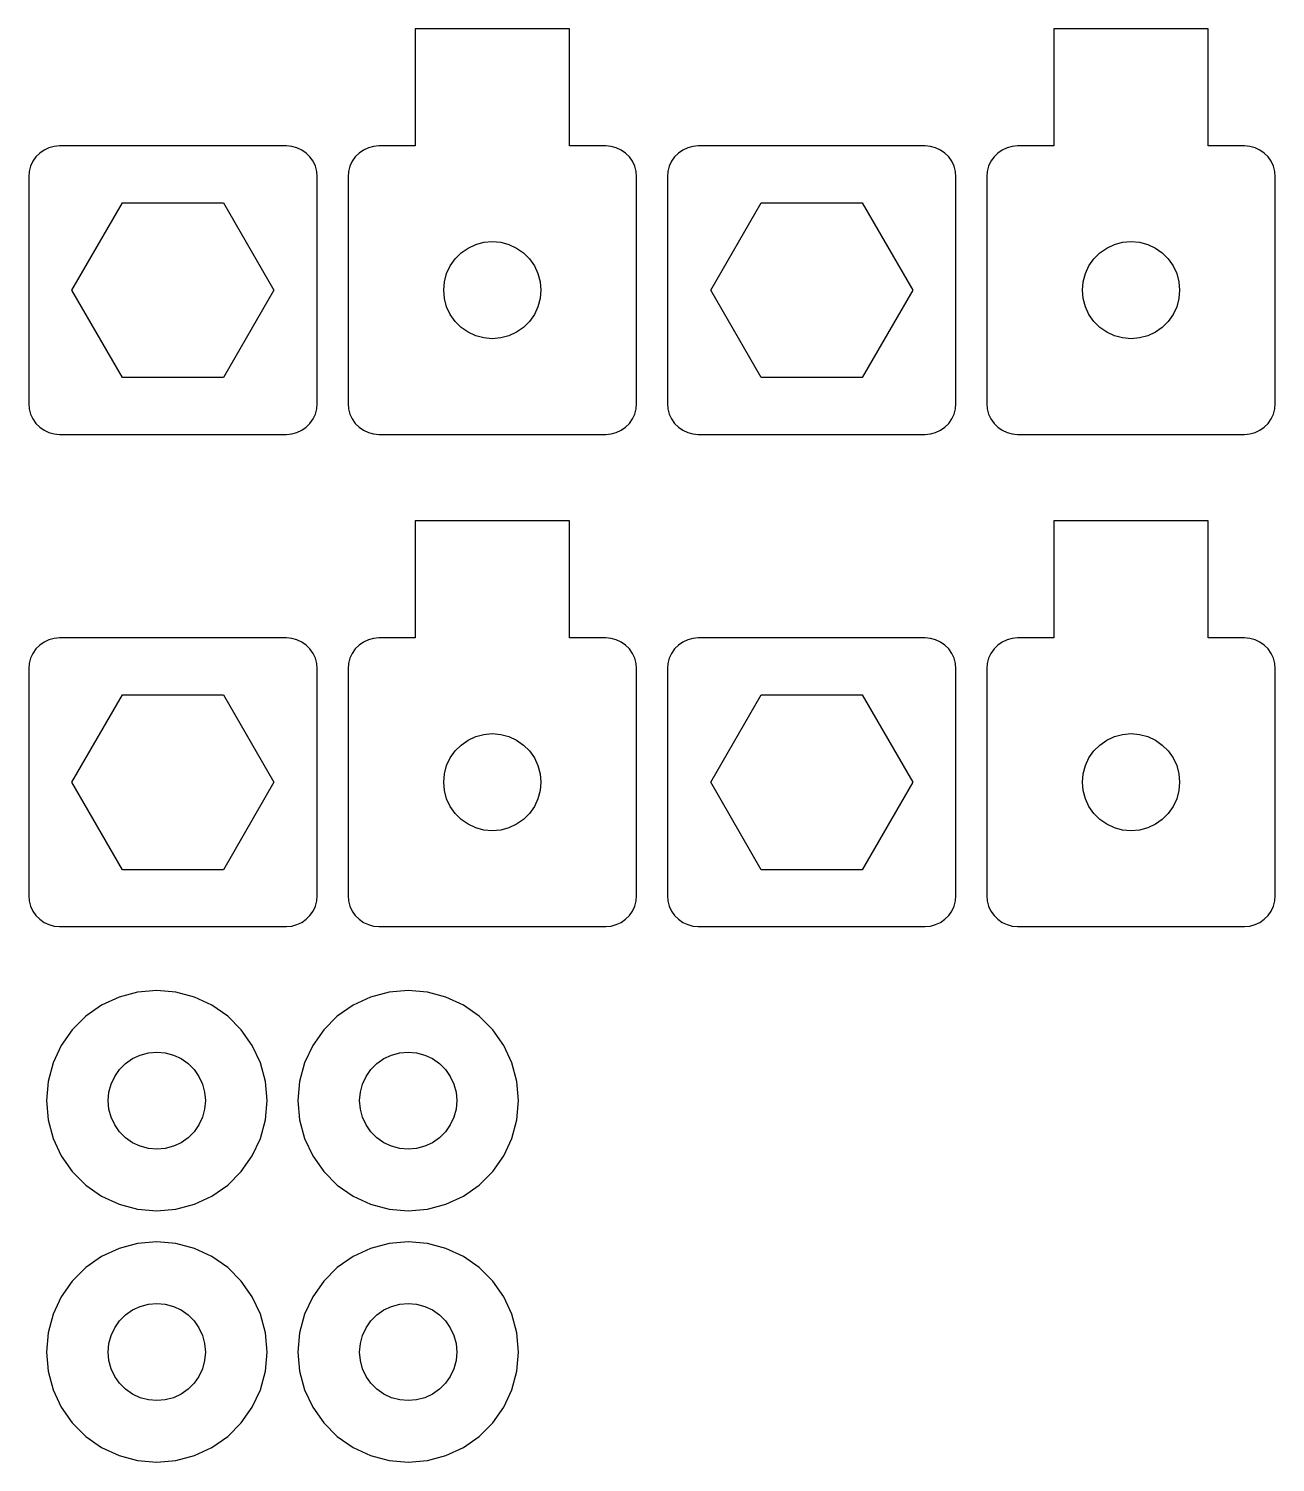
# Model space of a CAD drawing. Header units: metres. Extents: x -55 to 317, y -317 to 55.
# Drawn here: x 0.15 to 40.56, y -253.48 to -207 of the extents above; entities that cross this region are included whole.
import ezdxf

# ---------------------------------------------------------------- set-up
doc = ezdxf.new("R2010")
doc.units = ezdxf.units.M

msp = doc.modelspace()

# ---------------------------------------------------------------- linework, layer by layer
for p, q in [((17.6765, -207), (12.6765, -207)), ((12.6765, -207), (12.6765, -210.8)), ((17.6765, -210.8), (17.6765, -207)), ((38.3827, -207), (33.3827, -207)), ((33.3827, -207), (33.3827, -210.8)), ((38.3827, -210.8), (38.3827, -207)), ((0.64693, -210.934), (0.50413, -211.034)), ((0.8049, -210.86), (0.64693, -210.934)), ((0.97328, -210.815), (0.8049, -210.86)), ((1.14693, -210.8), (0.97328, -210.815)), ((8.49998, -210.8), (1.14693, -210.8)), ((8.67363, -210.815), (8.49998, -210.8)), ((8.84201, -210.86), (8.67363, -210.815)), ((8.99998, -210.934), (8.84201, -210.86)), ((9.14278, -211.034), (8.99998, -210.934)), ((11, -210.934), (10.8572, -211.034)), ((11.158, -210.86), (11, -210.934)), ((11.3264, -210.815), (11.158, -210.86)), ((11.5, -210.8), (11.3264, -210.815)), ((12.6765, -210.8), (11.5, -210.8)), ((18.8531, -210.8), (17.6765, -210.8)), ((19.0267, -210.815), (18.8531, -210.8)), ((19.1951, -210.86), (19.0267, -210.815)), ((19.3531, -210.934), (19.1951, -210.86)), ((19.4958, -211.034), (19.3531, -210.934)), ((21.3531, -210.934), (21.2103, -211.034)), ((21.511, -210.86), (21.3531, -210.934)), ((21.6794, -210.815), (21.511, -210.86)), ((21.8531, -210.8), (21.6794, -210.815)), ((29.2061, -210.8), (21.8531, -210.8)), ((29.3798, -210.815), (29.2061, -210.8)), ((29.5482, -210.86), (29.3798, -210.815)), ((29.7061, -210.934), (29.5482, -210.86)), ((29.8489, -211.034), (29.7061, -210.934)), ((31.7061, -210.934), (31.5634, -211.034)), ((31.8641, -210.86), (31.7061, -210.934)), ((32.0325, -210.815), (31.8641, -210.86)), ((32.2061, -210.8), (32.0325, -210.815)), ((33.3827, -210.8), (32.2061, -210.8)), ((39.5592, -210.8), (38.3827, -210.8)), ((39.7328, -210.815), (39.5592, -210.8)), ((39.9012, -210.86), (39.7328, -210.815)), ((40.0592, -210.934), (39.9012, -210.86)), ((40.202, -211.034), (40.0592, -210.934)), ((0.20723, -211.458), (0.16212, -211.626)), ((0.2809, -211.3), (0.20723, -211.458)), ((0.38088, -211.157), (0.2809, -211.3)), ((0.50413, -211.034), (0.38088, -211.157)), ((9.26604, -211.157), (9.14278, -211.034)), ((9.36601, -211.3), (9.26604, -211.157)), ((9.43968, -211.458), (9.36601, -211.3)), ((9.48479, -211.626), (9.43968, -211.458)), ((10.5603, -211.458), (10.5152, -211.626)), ((10.634, -211.3), (10.5603, -211.458)), ((10.7339, -211.157), (10.634, -211.3)), ((10.8572, -211.034), (10.7339, -211.157)), ((19.6191, -211.157), (19.4958, -211.034)), ((19.7191, -211.3), (19.6191, -211.157)), ((19.7928, -211.458), (19.7191, -211.3)), ((19.8379, -211.626), (19.7928, -211.458)), ((20.9134, -211.458), (20.8683, -211.626)), ((20.987, -211.3), (20.9134, -211.458)), ((21.087, -211.157), (20.987, -211.3)), ((21.2103, -211.034), (21.087, -211.157)), ((29.9722, -211.157), (29.8489, -211.034)), ((30.0722, -211.3), (29.9722, -211.157)), ((30.1458, -211.458), (30.0722, -211.3)), ((30.1909, -211.626), (30.1458, -211.458)), ((31.2664, -211.458), (31.2213, -211.626)), ((31.3401, -211.3), (31.2664, -211.458)), ((31.4401, -211.157), (31.3401, -211.3)), ((31.5634, -211.034), (31.4401, -211.157)), ((40.3253, -211.157), (40.202, -211.034)), ((40.4252, -211.3), (40.3253, -211.157)), ((40.4989, -211.458), (40.4252, -211.3)), ((40.544, -211.626), (40.4989, -211.458)), ((0.16212, -211.626), (0.14693, -211.8)), ((0.14693, -211.8), (0.14693, -219.153)), ((9.49998, -211.8), (9.48479, -211.626)), ((9.49998, -219.153), (9.49998, -211.8)), ((10.5152, -211.626), (10.5, -211.8)), ((10.5, -211.8), (10.5, -219.153)), ((19.8531, -211.8), (19.8379, -211.626)), ((19.8531, -219.153), (19.8531, -211.8)), ((20.8683, -211.626), (20.8531, -211.8)), ((20.8531, -211.8), (20.8531, -219.153)), ((30.2061, -211.8), (30.1909, -211.626)), ((30.2061, -219.153), (30.2061, -211.8)), ((31.2213, -211.626), (31.2061, -211.8)), ((31.2061, -211.8), (31.2061, -219.153)), ((40.5592, -211.8), (40.544, -211.626)), ((40.5592, -219.153), (40.5592, -211.8)), ((1.54988, -215.477), (3.18668, -212.642)), ((3.18668, -212.642), (6.46024, -212.642)), ((6.46024, -212.642), (8.09703, -215.477)), ((22.256, -215.477), (23.8928, -212.642)), ((23.8928, -212.642), (27.1664, -212.642)), ((27.1664, -212.642), (28.8032, -215.477)), ((14.1641, -214.27), (14.389, -214.113)), ((14.389, -214.113), (14.6378, -213.997)), ((14.6378, -213.997), (14.903, -213.925)), ((14.903, -213.925), (15.1765, -213.902)), ((15.1765, -213.902), (15.45, -213.925)), ((15.45, -213.925), (15.7152, -213.997)), ((15.7152, -213.997), (15.964, -214.113)), ((15.964, -214.113), (16.1889, -214.27)), ((34.8703, -214.27), (35.0952, -214.113)), ((35.0952, -214.113), (35.344, -213.997)), ((35.344, -213.997), (35.6092, -213.925)), ((35.6092, -213.925), (35.8827, -213.902)), ((35.8827, -213.902), (36.1562, -213.925)), ((36.1562, -213.925), (36.4214, -213.997)), ((36.4214, -213.997), (36.6702, -214.113)), ((36.6702, -214.113), (36.8951, -214.27)), ((13.6965, -214.938), (13.8125, -214.689)), ((13.8125, -214.689), (13.97, -214.464)), ((13.97, -214.464), (14.1641, -214.27)), ((16.1889, -214.27), (16.383, -214.464)), ((16.383, -214.464), (16.5405, -214.689)), ((16.5405, -214.689), (16.6565, -214.938)), ((34.4027, -214.938), (34.5187, -214.689)), ((34.5187, -214.689), (34.6762, -214.464)), ((34.6762, -214.464), (34.8703, -214.27)), ((36.8951, -214.27), (37.0892, -214.464)), ((37.0892, -214.464), (37.2467, -214.689)), ((37.2467, -214.689), (37.3627, -214.938)), ((13.6255, -215.203), (13.6965, -214.938)), ((16.6565, -214.938), (16.7276, -215.203)), ((34.3316, -215.203), (34.4027, -214.938)), ((37.3627, -214.938), (37.4337, -215.203)), ((3.18668, -218.312), (1.54988, -215.477)), ((8.09703, -215.477), (6.46024, -218.312)), ((13.6015, -215.477), (13.6255, -215.203)), ((13.6255, -215.75), (13.6015, -215.477)), ((16.7276, -215.203), (16.7515, -215.477)), ((16.7515, -215.477), (16.7276, -215.75)), ((23.8928, -218.312), (22.256, -215.477)), ((28.8032, -215.477), (27.1664, -218.312)), ((34.3077, -215.477), (34.3316, -215.203)), ((34.3316, -215.75), (34.3077, -215.477)), ((37.4337, -215.203), (37.4577, -215.477)), ((37.4577, -215.477), (37.4337, -215.75)), ((13.6965, -216.015), (13.6255, -215.75)), ((13.8125, -216.264), (13.6965, -216.015)), ((16.6565, -216.015), (16.5405, -216.264)), ((16.7276, -215.75), (16.6565, -216.015)), ((34.4027, -216.015), (34.3316, -215.75)), ((34.5187, -216.264), (34.4027, -216.015)), ((37.3627, -216.015), (37.2467, -216.264)), ((37.4337, -215.75), (37.3627, -216.015)), ((13.97, -216.489), (13.8125, -216.264)), ((14.1641, -216.683), (13.97, -216.489)), ((16.383, -216.489), (16.1889, -216.683)), ((16.5405, -216.264), (16.383, -216.489)), ((34.6762, -216.489), (34.5187, -216.264)), ((34.8703, -216.683), (34.6762, -216.489)), ((37.0892, -216.489), (36.8951, -216.683)), ((37.2467, -216.264), (37.0892, -216.489)), ((14.389, -216.84), (14.1641, -216.683)), ((14.6378, -216.957), (14.389, -216.84)), ((14.903, -217.028), (14.6378, -216.957)), ((15.1765, -217.052), (14.903, -217.028)), ((15.45, -217.028), (15.1765, -217.052)), ((15.7152, -216.957), (15.45, -217.028)), ((15.964, -216.84), (15.7152, -216.957)), ((16.1889, -216.683), (15.964, -216.84)), ((35.0952, -216.84), (34.8703, -216.683)), ((35.344, -216.957), (35.0952, -216.84)), ((35.6092, -217.028), (35.344, -216.957)), ((35.8827, -217.052), (35.6092, -217.028)), ((36.1562, -217.028), (35.8827, -217.052)), ((36.4214, -216.957), (36.1562, -217.028)), ((36.6702, -216.84), (36.4214, -216.957)), ((36.8951, -216.683), (36.6702, -216.84)), ((6.46024, -218.312), (3.18668, -218.312)), ((27.1664, -218.312), (23.8928, -218.312)), ((0.14693, -219.153), (0.16212, -219.327)), ((0.16212, -219.327), (0.20723, -219.495)), ((9.43968, -219.495), (9.48479, -219.327)), ((9.48479, -219.327), (9.49998, -219.153)), ((10.5, -219.153), (10.5152, -219.327)), ((10.5152, -219.327), (10.5603, -219.495)), ((19.7928, -219.495), (19.8379, -219.327)), ((19.8379, -219.327), (19.8531, -219.153)), ((20.8531, -219.153), (20.8683, -219.327)), ((20.8683, -219.327), (20.9134, -219.495)), ((30.1458, -219.495), (30.1909, -219.327)), ((30.1909, -219.327), (30.2061, -219.153)), ((31.2061, -219.153), (31.2213, -219.327)), ((31.2213, -219.327), (31.2664, -219.495)), ((40.4989, -219.495), (40.544, -219.327)), ((40.544, -219.327), (40.5592, -219.153)), ((0.20723, -219.495), (0.2809, -219.653)), ((0.2809, -219.653), (0.38088, -219.796)), ((0.38088, -219.796), (0.50413, -219.919)), ((9.14278, -219.919), (9.26604, -219.796)), ((9.26604, -219.796), (9.36601, -219.653)), ((9.36601, -219.653), (9.43968, -219.495)), ((10.5603, -219.495), (10.634, -219.653)), ((10.634, -219.653), (10.7339, -219.796)), ((10.7339, -219.796), (10.8572, -219.919)), ((19.4958, -219.919), (19.6191, -219.796)), ((19.6191, -219.796), (19.7191, -219.653)), ((19.7191, -219.653), (19.7928, -219.495)), ((20.9134, -219.495), (20.987, -219.653)), ((20.987, -219.653), (21.087, -219.796)), ((21.087, -219.796), (21.2103, -219.919)), ((29.8489, -219.919), (29.9722, -219.796)), ((29.9722, -219.796), (30.0722, -219.653)), ((30.0722, -219.653), (30.1458, -219.495)), ((31.2664, -219.495), (31.3401, -219.653)), ((31.3401, -219.653), (31.4401, -219.796)), ((31.4401, -219.796), (31.5634, -219.919)), ((40.202, -219.919), (40.3253, -219.796)), ((40.3253, -219.796), (40.4252, -219.653)), ((40.4252, -219.653), (40.4989, -219.495)), ((0.50413, -219.919), (0.64693, -220.019)), ((0.64693, -220.019), (0.8049, -220.093)), ((0.8049, -220.093), (0.97328, -220.138)), ((0.97328, -220.138), (1.14693, -220.153)), ((1.14693, -220.153), (8.49998, -220.153)), ((8.49998, -220.153), (8.67363, -220.138)), ((8.67363, -220.138), (8.84201, -220.093)), ((8.84201, -220.093), (8.99998, -220.019)), ((8.99998, -220.019), (9.14278, -219.919)), ((10.8572, -219.919), (11, -220.019)), ((11, -220.019), (11.158, -220.093)), ((11.158, -220.093), (11.3264, -220.138)), ((11.3264, -220.138), (11.5, -220.153)), ((11.5, -220.153), (18.8531, -220.153)), ((18.8531, -220.153), (19.0267, -220.138)), ((19.0267, -220.138), (19.1951, -220.093)), ((19.1951, -220.093), (19.3531, -220.019)), ((19.3531, -220.019), (19.4958, -219.919)), ((21.2103, -219.919), (21.3531, -220.019)), ((21.3531, -220.019), (21.511, -220.093)), ((21.511, -220.093), (21.6794, -220.138)), ((21.6794, -220.138), (21.8531, -220.153)), ((21.8531, -220.153), (29.2061, -220.153)), ((29.2061, -220.153), (29.3798, -220.138)), ((29.3798, -220.138), (29.5482, -220.093)), ((29.5482, -220.093), (29.7061, -220.019)), ((29.7061, -220.019), (29.8489, -219.919)), ((31.5634, -219.919), (31.7061, -220.019)), ((31.7061, -220.019), (31.8641, -220.093)), ((31.8641, -220.093), (32.0325, -220.138)), ((32.0325, -220.138), (32.2061, -220.153)), ((32.2061, -220.153), (39.5592, -220.153)), ((39.5592, -220.153), (39.7328, -220.138)), ((39.7328, -220.138), (39.9012, -220.093)), ((39.9012, -220.093), (40.0592, -220.019)), ((40.0592, -220.019), (40.202, -219.919)), ((17.6765, -222.953), (12.6765, -222.953)), ((12.6765, -222.953), (12.6765, -226.753)), ((17.6765, -226.753), (17.6765, -222.953)), ((38.3827, -222.953), (33.3827, -222.953)), ((33.3827, -222.953), (33.3827, -226.753)), ((38.3827, -226.753), (38.3827, -222.953)), ((0.97328, -226.768), (0.8049, -226.813)), ((1.14693, -226.753), (0.97328, -226.768)), ((8.49998, -226.753), (1.14693, -226.753)), ((8.67363, -226.768), (8.49998, -226.753)), ((8.84201, -226.813), (8.67363, -226.768)), ((11.3264, -226.768), (11.158, -226.813)), ((11.5, -226.753), (11.3264, -226.768)), ((12.6765, -226.753), (11.5, -226.753)), ((18.8531, -226.753), (17.6765, -226.753)), ((19.0267, -226.768), (18.8531, -226.753)), ((19.1951, -226.813), (19.0267, -226.768)), ((21.6794, -226.768), (21.511, -226.813)), ((21.8531, -226.753), (21.6794, -226.768)), ((29.2061, -226.753), (21.8531, -226.753)), ((29.3798, -226.768), (29.2061, -226.753)), ((29.5482, -226.813), (29.3798, -226.768)), ((32.0325, -226.768), (31.8641, -226.813)), ((32.2061, -226.753), (32.0325, -226.768)), ((33.3827, -226.753), (32.2061, -226.753)), ((39.5592, -226.753), (38.3827, -226.753)), ((39.7328, -226.768), (39.5592, -226.753)), ((39.9012, -226.813), (39.7328, -226.768)), ((0.2809, -227.253), (0.20723, -227.411)), ((0.38088, -227.11), (0.2809, -227.253)), ((0.50413, -226.987), (0.38088, -227.11)), ((0.64693, -226.887), (0.50413, -226.987)), ((0.8049, -226.813), (0.64693, -226.887)), ((8.99998, -226.887), (8.84201, -226.813)), ((9.14278, -226.987), (8.99998, -226.887)), ((9.26604, -227.11), (9.14278, -226.987)), ((9.36601, -227.253), (9.26604, -227.11)), ((9.43968, -227.411), (9.36601, -227.253)), ((10.634, -227.253), (10.5603, -227.411)), ((10.7339, -227.11), (10.634, -227.253)), ((10.8572, -226.987), (10.7339, -227.11)), ((11, -226.887), (10.8572, -226.987)), ((11.158, -226.813), (11, -226.887)), ((19.3531, -226.887), (19.1951, -226.813)), ((19.4958, -226.987), (19.3531, -226.887)), ((19.6191, -227.11), (19.4958, -226.987)), ((19.7191, -227.253), (19.6191, -227.11)), ((19.7928, -227.411), (19.7191, -227.253)), ((20.987, -227.253), (20.9134, -227.411)), ((21.087, -227.11), (20.987, -227.253)), ((21.2103, -226.987), (21.087, -227.11)), ((21.3531, -226.887), (21.2103, -226.987)), ((21.511, -226.813), (21.3531, -226.887)), ((29.7061, -226.887), (29.5482, -226.813)), ((29.8489, -226.987), (29.7061, -226.887)), ((29.9722, -227.11), (29.8489, -226.987)), ((30.0722, -227.253), (29.9722, -227.11)), ((30.1458, -227.411), (30.0722, -227.253)), ((31.3401, -227.253), (31.2664, -227.411)), ((31.4401, -227.11), (31.3401, -227.253)), ((31.5634, -226.987), (31.4401, -227.11)), ((31.7061, -226.887), (31.5634, -226.987)), ((31.8641, -226.813), (31.7061, -226.887)), ((40.0592, -226.887), (39.9012, -226.813)), ((40.202, -226.987), (40.0592, -226.887)), ((40.3253, -227.11), (40.202, -226.987)), ((40.4252, -227.253), (40.3253, -227.11)), ((40.4989, -227.411), (40.4252, -227.253)), ((0.16212, -227.579), (0.14693, -227.753)), ((0.20723, -227.411), (0.16212, -227.579)), ((9.48479, -227.579), (9.43968, -227.411)), ((9.49998, -227.753), (9.48479, -227.579)), ((10.5152, -227.579), (10.5, -227.753)), ((10.5603, -227.411), (10.5152, -227.579)), ((19.8379, -227.579), (19.7928, -227.411)), ((19.8531, -227.753), (19.8379, -227.579)), ((20.8683, -227.579), (20.8531, -227.753)), ((20.9134, -227.411), (20.8683, -227.579)), ((30.1909, -227.579), (30.1458, -227.411)), ((30.2061, -227.753), (30.1909, -227.579)), ((31.2213, -227.579), (31.2061, -227.753)), ((31.2664, -227.411), (31.2213, -227.579)), ((40.544, -227.579), (40.4989, -227.411)), ((40.5592, -227.753), (40.544, -227.579)), ((0.14693, -227.753), (0.14693, -235.106)), ((9.49998, -235.106), (9.49998, -227.753)), ((10.5, -227.753), (10.5, -235.106)), ((19.8531, -235.106), (19.8531, -227.753)), ((20.8531, -227.753), (20.8531, -235.106)), ((30.2061, -235.106), (30.2061, -227.753)), ((31.2061, -227.753), (31.2061, -235.106)), ((40.5592, -235.106), (40.5592, -227.753)), ((1.54988, -231.43), (3.18668, -228.595)), ((3.18668, -228.595), (6.46024, -228.595)), ((6.46024, -228.595), (8.09703, -231.43)), ((22.256, -231.43), (23.8928, -228.595)), ((23.8928, -228.595), (27.1664, -228.595)), ((27.1664, -228.595), (28.8032, -231.43)), ((14.1641, -230.223), (14.389, -230.066)), ((14.389, -230.066), (14.6378, -229.95)), ((14.6378, -229.95), (14.903, -229.879)), ((14.903, -229.879), (15.1765, -229.855)), ((15.1765, -229.855), (15.45, -229.879)), ((15.45, -229.879), (15.7152, -229.95)), ((15.7152, -229.95), (15.964, -230.066)), ((15.964, -230.066), (16.1889, -230.223)), ((34.8703, -230.223), (35.0952, -230.066)), ((35.0952, -230.066), (35.344, -229.95)), ((35.344, -229.95), (35.6092, -229.879)), ((35.6092, -229.879), (35.8827, -229.855)), ((35.8827, -229.855), (36.1562, -229.879)), ((36.1562, -229.879), (36.4214, -229.95)), ((36.4214, -229.95), (36.6702, -230.066)), ((36.6702, -230.066), (36.8951, -230.223)), ((13.8125, -230.642), (13.97, -230.417)), ((13.97, -230.417), (14.1641, -230.223)), ((16.1889, -230.223), (16.383, -230.417)), ((16.383, -230.417), (16.5405, -230.642)), ((34.5187, -230.642), (34.6762, -230.417)), ((34.6762, -230.417), (34.8703, -230.223)), ((36.8951, -230.223), (37.0892, -230.417)), ((37.0892, -230.417), (37.2467, -230.642)), ((13.6255, -231.156), (13.6965, -230.891)), ((13.6965, -230.891), (13.8125, -230.642)), ((16.5405, -230.642), (16.6565, -230.891)), ((16.6565, -230.891), (16.7276, -231.156)), ((34.3316, -231.156), (34.4027, -230.891)), ((34.4027, -230.891), (34.5187, -230.642)), ((37.2467, -230.642), (37.3627, -230.891)), ((37.3627, -230.891), (37.4337, -231.156)), ((3.18668, -234.265), (1.54988, -231.43)), ((8.09703, -231.43), (6.46024, -234.265)), ((13.6015, -231.43), (13.6255, -231.156)), ((13.6255, -231.703), (13.6015, -231.43)), ((16.7276, -231.156), (16.7515, -231.43)), ((16.7515, -231.43), (16.7276, -231.703)), ((23.8928, -234.265), (22.256, -231.43)), ((28.8032, -231.43), (27.1664, -234.265)), ((34.3077, -231.43), (34.3316, -231.156)), ((34.3316, -231.703), (34.3077, -231.43)), ((37.4337, -231.156), (37.4577, -231.43)), ((37.4577, -231.43), (37.4337, -231.703)), ((13.6965, -231.968), (13.6255, -231.703)), ((16.7276, -231.703), (16.6565, -231.968)), ((34.4027, -231.968), (34.3316, -231.703)), ((37.4337, -231.703), (37.3627, -231.968)), ((13.8125, -232.217), (13.6965, -231.968)), ((13.97, -232.442), (13.8125, -232.217)), ((16.5405, -232.217), (16.383, -232.442)), ((16.6565, -231.968), (16.5405, -232.217)), ((34.5187, -232.217), (34.4027, -231.968)), ((34.6762, -232.442), (34.5187, -232.217)), ((37.2467, -232.217), (37.0892, -232.442)), ((37.3627, -231.968), (37.2467, -232.217)), ((14.1641, -232.636), (13.97, -232.442)), ((14.389, -232.794), (14.1641, -232.636)), ((14.6378, -232.91), (14.389, -232.794)), ((15.964, -232.794), (15.7152, -232.91)), ((16.1889, -232.636), (15.964, -232.794)), ((16.383, -232.442), (16.1889, -232.636)), ((34.8703, -232.636), (34.6762, -232.442)), ((35.0952, -232.794), (34.8703, -232.636)), ((35.344, -232.91), (35.0952, -232.794)), ((36.6702, -232.794), (36.4214, -232.91)), ((36.8951, -232.636), (36.6702, -232.794)), ((37.0892, -232.442), (36.8951, -232.636)), ((14.903, -232.981), (14.6378, -232.91)), ((15.1765, -233.005), (14.903, -232.981)), ((15.45, -232.981), (15.1765, -233.005)), ((15.7152, -232.91), (15.45, -232.981)), ((35.6092, -232.981), (35.344, -232.91)), ((35.8827, -233.005), (35.6092, -232.981)), ((36.1562, -232.981), (35.8827, -233.005)), ((36.4214, -232.91), (36.1562, -232.981)), ((6.46024, -234.265), (3.18668, -234.265)), ((27.1664, -234.265), (23.8928, -234.265)), ((0.14693, -235.106), (0.16212, -235.28)), ((9.48479, -235.28), (9.49998, -235.106)), ((10.5, -235.106), (10.5152, -235.28)), ((19.8379, -235.28), (19.8531, -235.106)), ((20.8531, -235.106), (20.8683, -235.28)), ((30.1909, -235.28), (30.2061, -235.106)), ((31.2061, -235.106), (31.2213, -235.28)), ((40.544, -235.28), (40.5592, -235.106)), ((0.16212, -235.28), (0.20723, -235.448)), ((0.20723, -235.448), (0.2809, -235.606)), ((0.2809, -235.606), (0.38088, -235.749)), ((9.26604, -235.749), (9.36601, -235.606)), ((9.36601, -235.606), (9.43968, -235.448)), ((9.43968, -235.448), (9.48479, -235.28)), ((10.5152, -235.28), (10.5603, -235.448)), ((10.5603, -235.448), (10.634, -235.606)), ((10.634, -235.606), (10.7339, -235.749)), ((19.6191, -235.749), (19.7191, -235.606)), ((19.7191, -235.606), (19.7928, -235.448)), ((19.7928, -235.448), (19.8379, -235.28)), ((20.8683, -235.28), (20.9134, -235.448)), ((20.9134, -235.448), (20.987, -235.606)), ((20.987, -235.606), (21.087, -235.749)), ((29.9722, -235.749), (30.0722, -235.606)), ((30.0722, -235.606), (30.1458, -235.448)), ((30.1458, -235.448), (30.1909, -235.28)), ((31.2213, -235.28), (31.2664, -235.448)), ((31.2664, -235.448), (31.3401, -235.606)), ((31.3401, -235.606), (31.4401, -235.749)), ((40.3253, -235.749), (40.4252, -235.606)), ((40.4252, -235.606), (40.4989, -235.448)), ((40.4989, -235.448), (40.544, -235.28)), ((0.38088, -235.749), (0.50413, -235.872)), ((0.50413, -235.872), (0.64693, -235.972)), ((0.64693, -235.972), (0.8049, -236.046)), ((0.8049, -236.046), (0.97328, -236.091)), ((0.97328, -236.091), (1.14693, -236.106)), ((1.14693, -236.106), (8.49998, -236.106)), ((8.49998, -236.106), (8.67363, -236.091)), ((8.67363, -236.091), (8.84201, -236.046)), ((8.84201, -236.046), (8.99998, -235.972)), ((8.99998, -235.972), (9.14278, -235.872)), ((9.14278, -235.872), (9.26604, -235.749)), ((10.7339, -235.749), (10.8572, -235.872)), ((10.8572, -235.872), (11, -235.972)), ((11, -235.972), (11.158, -236.046)), ((11.158, -236.046), (11.3264, -236.091)), ((11.3264, -236.091), (11.5, -236.106)), ((11.5, -236.106), (18.8531, -236.106)), ((18.8531, -236.106), (19.0267, -236.091)), ((19.0267, -236.091), (19.1951, -236.046)), ((19.1951, -236.046), (19.3531, -235.972)), ((19.3531, -235.972), (19.4958, -235.872)), ((19.4958, -235.872), (19.6191, -235.749)), ((21.087, -235.749), (21.2103, -235.872)), ((21.2103, -235.872), (21.3531, -235.972)), ((21.3531, -235.972), (21.511, -236.046)), ((21.511, -236.046), (21.6794, -236.091)), ((21.6794, -236.091), (21.8531, -236.106)), ((21.8531, -236.106), (29.2061, -236.106)), ((29.2061, -236.106), (29.3798, -236.091)), ((29.3798, -236.091), (29.5482, -236.046)), ((29.5482, -236.046), (29.7061, -235.972)), ((29.7061, -235.972), (29.8489, -235.872)), ((29.8489, -235.872), (29.9722, -235.749)), ((31.4401, -235.749), (31.5634, -235.872)), ((31.5634, -235.872), (31.7061, -235.972)), ((31.7061, -235.972), (31.8641, -236.046)), ((31.8641, -236.046), (32.0325, -236.091)), ((32.0325, -236.091), (32.2061, -236.106)), ((32.2061, -236.106), (39.5592, -236.106)), ((39.5592, -236.106), (39.7328, -236.091)), ((39.7328, -236.091), (39.9012, -236.046)), ((39.9012, -236.046), (40.0592, -235.972)), ((40.0592, -235.972), (40.202, -235.872)), ((40.202, -235.872), (40.3253, -235.749)), ((3.07727, -238.394), (2.5125, -238.657)), ((3.6792, -238.232), (3.07727, -238.394)), ((4.29999, -238.178), (3.6792, -238.232)), ((4.92078, -238.232), (4.29999, -238.178)), ((5.52271, -238.394), (4.92078, -238.232)), ((6.08748, -238.657), (5.52271, -238.394)), ((11.2273, -238.394), (10.6625, -238.657)), ((11.8292, -238.232), (11.2273, -238.394)), ((12.45, -238.178), (11.8292, -238.232)), ((13.0708, -238.232), (12.45, -238.178)), ((13.6727, -238.394), (13.0708, -238.232)), ((14.2375, -238.657), (13.6727, -238.394)), ((2.5125, -238.657), (2.00203, -239.014)), ((6.59795, -239.014), (6.08748, -238.657)), ((10.6625, -238.657), (10.152, -239.014)), ((14.748, -239.014), (14.2375, -238.657)), ((2.00203, -239.014), (1.56139, -239.455)), ((7.03859, -239.455), (6.59795, -239.014)), ((10.152, -239.014), (9.7114, -239.455)), ((15.1886, -239.455), (14.748, -239.014)), ((1.56139, -239.455), (1.20395, -239.966)), ((7.39603, -239.966), (7.03859, -239.455)), ((9.7114, -239.455), (9.35396, -239.966)), ((15.546, -239.966), (15.1886, -239.455)), ((1.20395, -239.966), (0.9406, -240.53)), ((3.5125, -240.389), (3.76131, -240.273)), ((3.76131, -240.273), (4.0265, -240.202)), ((4.0265, -240.202), (4.29999, -240.178)), ((4.29999, -240.178), (4.57347, -240.202)), ((4.57347, -240.202), (4.83867, -240.273)), ((4.83867, -240.273), (5.08748, -240.389)), ((7.65938, -240.53), (7.39603, -239.966)), ((9.35396, -239.966), (9.09061, -240.53)), ((11.6625, -240.389), (11.9113, -240.273)), ((11.9113, -240.273), (12.1765, -240.202)), ((12.1765, -240.202), (12.45, -240.178)), ((12.45, -240.178), (12.7235, -240.202)), ((12.7235, -240.202), (12.9887, -240.273)), ((12.9887, -240.273), (13.2375, -240.389)), ((15.8094, -240.53), (15.546, -239.966)), ((0.9406, -240.53), (0.77931, -241.132)), ((2.936, -240.966), (3.09348, -240.741)), ((3.09348, -240.741), (3.2876, -240.547)), ((3.2876, -240.547), (3.5125, -240.389)), ((5.08748, -240.389), (5.31238, -240.547)), ((5.31238, -240.547), (5.5065, -240.741)), ((5.5065, -240.741), (5.66397, -240.966)), ((7.82066, -241.132), (7.65938, -240.53)), ((9.09061, -240.53), (8.92932, -241.132)), ((11.086, -240.966), (11.2435, -240.741)), ((11.2435, -240.741), (11.4376, -240.547)), ((11.4376, -240.547), (11.6625, -240.389)), ((13.2375, -240.389), (13.4624, -240.547)), ((13.4624, -240.547), (13.6565, -240.741)), ((13.6565, -240.741), (13.814, -240.966)), ((15.9707, -241.132), (15.8094, -240.53)), ((0.77931, -241.132), (0.72499, -241.753)), ((2.74892, -241.48), (2.81998, -241.214)), ((2.81998, -241.214), (2.936, -240.966)), ((5.66397, -240.966), (5.78, -241.214)), ((5.78, -241.214), (5.85106, -241.48)), ((7.87498, -241.753), (7.82066, -241.132)), ((8.92932, -241.132), (8.875, -241.753)), ((10.8989, -241.48), (10.97, -241.214)), ((10.97, -241.214), (11.086, -240.966)), ((13.814, -240.966), (13.93, -241.214)), ((13.93, -241.214), (14.0011, -241.48)), ((16.025, -241.753), (15.9707, -241.132)), ((2.72499, -241.753), (2.74892, -241.48)), ((5.85106, -241.48), (5.87498, -241.753)), ((10.875, -241.753), (10.8989, -241.48)), ((14.0011, -241.48), (14.025, -241.753)), ((0.72499, -241.753), (0.77931, -242.374)), ((2.74892, -242.027), (2.72499, -241.753)), ((2.81998, -242.292), (2.74892, -242.027)), ((5.85106, -242.027), (5.78, -242.292)), ((5.87498, -241.753), (5.85106, -242.027)), ((7.82066, -242.374), (7.87498, -241.753)), ((8.875, -241.753), (8.92932, -242.374)), ((10.8989, -242.027), (10.875, -241.753)), ((10.97, -242.292), (10.8989, -242.027)), ((14.0011, -242.027), (13.93, -242.292)), ((14.025, -241.753), (14.0011, -242.027)), ((15.9707, -242.374), (16.025, -241.753)), ((0.77931, -242.374), (0.9406, -242.976)), ((2.936, -242.541), (2.81998, -242.292)), ((3.09348, -242.765), (2.936, -242.541)), ((5.66397, -242.541), (5.5065, -242.765)), ((5.78, -242.292), (5.66397, -242.541)), ((7.65938, -242.976), (7.82066, -242.374)), ((8.92932, -242.374), (9.09061, -242.976)), ((11.086, -242.541), (10.97, -242.292)), ((11.2435, -242.765), (11.086, -242.541)), ((13.814, -242.541), (13.6565, -242.765)), ((13.93, -242.292), (13.814, -242.541)), ((15.8094, -242.976), (15.9707, -242.374)), ((0.9406, -242.976), (1.20395, -243.541)), ((3.2876, -242.96), (3.09348, -242.765)), ((3.5125, -243.117), (3.2876, -242.96)), ((5.31238, -242.96), (5.08748, -243.117)), ((5.5065, -242.765), (5.31238, -242.96)), ((7.39603, -243.541), (7.65938, -242.976)), ((9.09061, -242.976), (9.35396, -243.541)), ((11.4376, -242.96), (11.2435, -242.765)), ((11.6625, -243.117), (11.4376, -242.96)), ((13.4624, -242.96), (13.2375, -243.117)), ((13.6565, -242.765), (13.4624, -242.96)), ((15.546, -243.541), (15.8094, -242.976)), ((1.20395, -243.541), (1.56139, -244.051)), ((3.76131, -243.233), (3.5125, -243.117)), ((4.0265, -243.304), (3.76131, -243.233)), ((4.29999, -243.328), (4.0265, -243.304)), ((4.57347, -243.304), (4.29999, -243.328)), ((4.83867, -243.233), (4.57347, -243.304)), ((5.08748, -243.117), (4.83867, -243.233)), ((7.03859, -244.051), (7.39603, -243.541)), ((9.35396, -243.541), (9.7114, -244.051)), ((11.9113, -243.233), (11.6625, -243.117)), ((12.1765, -243.304), (11.9113, -243.233)), ((12.45, -243.328), (12.1765, -243.304)), ((12.7235, -243.304), (12.45, -243.328)), ((12.9887, -243.233), (12.7235, -243.304)), ((13.2375, -243.117), (12.9887, -243.233)), ((15.1886, -244.051), (15.546, -243.541)), ((1.56139, -244.051), (2.00203, -244.492)), ((6.59795, -244.492), (7.03859, -244.051)), ((9.7114, -244.051), (10.152, -244.492)), ((14.748, -244.492), (15.1886, -244.051)), ((2.00203, -244.492), (2.5125, -244.849)), ((2.5125, -244.849), (3.07727, -245.112)), ((5.52271, -245.112), (6.08748, -244.849)), ((6.08748, -244.849), (6.59795, -244.492)), ((10.152, -244.492), (10.6625, -244.849)), ((10.6625, -244.849), (11.2273, -245.112)), ((13.6727, -245.112), (14.2375, -244.849)), ((14.2375, -244.849), (14.748, -244.492)), ((3.07727, -245.112), (3.6792, -245.274)), ((3.6792, -245.274), (4.29999, -245.328)), ((4.29999, -245.328), (4.92078, -245.274)), ((4.92078, -245.274), (5.52271, -245.112)), ((11.2273, -245.112), (11.8292, -245.274)), ((11.8292, -245.274), (12.45, -245.328)), ((12.45, -245.328), (13.0708, -245.274)), ((13.0708, -245.274), (13.6727, -245.112)), ((4.29999, -246.328), (3.6792, -246.382)), ((4.92078, -246.382), (4.29999, -246.328)), ((12.45, -246.328), (11.8292, -246.382)), ((13.0708, -246.382), (12.45, -246.328)), ((3.07727, -246.544), (2.5125, -246.807)), ((3.6792, -246.382), (3.07727, -246.544)), ((5.52271, -246.544), (4.92078, -246.382)), ((6.08748, -246.807), (5.52271, -246.544)), ((11.2273, -246.544), (10.6625, -246.807)), ((11.8292, -246.382), (11.2273, -246.544)), ((13.6727, -246.544), (13.0708, -246.382)), ((14.2375, -246.807), (13.6727, -246.544)), ((2.00203, -247.164), (1.56139, -247.605)), ((2.5125, -246.807), (2.00203, -247.164)), ((6.59795, -247.164), (6.08748, -246.807)), ((7.03859, -247.605), (6.59795, -247.164)), ((10.152, -247.164), (9.7114, -247.605)), ((10.6625, -246.807), (10.152, -247.164)), ((14.748, -247.164), (14.2375, -246.807)), ((15.1886, -247.605), (14.748, -247.164)), ((1.56139, -247.605), (1.20395, -248.116)), ((7.39603, -248.116), (7.03859, -247.605)), ((9.7114, -247.605), (9.35396, -248.116)), ((15.546, -248.116), (15.1886, -247.605)), ((1.20395, -248.116), (0.9406, -248.68)), ((7.65938, -248.68), (7.39603, -248.116)), ((9.35396, -248.116), (9.09061, -248.68)), ((15.8094, -248.68), (15.546, -248.116)), ((3.2876, -248.697), (3.5125, -248.539)), ((3.5125, -248.539), (3.76131, -248.423)), ((3.76131, -248.423), (4.0265, -248.352)), ((4.0265, -248.352), (4.29999, -248.328)), ((4.29999, -248.328), (4.57347, -248.352)), ((4.57347, -248.352), (4.83867, -248.423)), ((4.83867, -248.423), (5.08748, -248.539)), ((5.08748, -248.539), (5.31238, -248.697)), ((11.4376, -248.697), (11.6625, -248.539)), ((11.6625, -248.539), (11.9113, -248.423)), ((11.9113, -248.423), (12.1765, -248.352)), ((12.1765, -248.352), (12.45, -248.328)), ((12.45, -248.328), (12.7235, -248.352)), ((12.7235, -248.352), (12.9887, -248.423)), ((12.9887, -248.423), (13.2375, -248.539)), ((13.2375, -248.539), (13.4624, -248.697)), ((0.9406, -248.68), (0.77931, -249.282)), ((2.81998, -249.364), (2.936, -249.116)), ((2.936, -249.116), (3.09348, -248.891)), ((3.09348, -248.891), (3.2876, -248.697)), ((5.31238, -248.697), (5.5065, -248.891)), ((5.5065, -248.891), (5.66397, -249.116)), ((5.66397, -249.116), (5.78, -249.364)), ((7.82066, -249.282), (7.65938, -248.68)), ((9.09061, -248.68), (8.92932, -249.282)), ((10.97, -249.364), (11.086, -249.116)), ((11.086, -249.116), (11.2435, -248.891)), ((11.2435, -248.891), (11.4376, -248.697)), ((13.4624, -248.697), (13.6565, -248.891)), ((13.6565, -248.891), (13.814, -249.116)), ((13.814, -249.116), (13.93, -249.364)), ((15.9707, -249.282), (15.8094, -248.68)), ((0.77931, -249.282), (0.72499, -249.903)), ((2.74892, -249.63), (2.81998, -249.364)), ((5.78, -249.364), (5.85106, -249.63)), ((7.87498, -249.903), (7.82066, -249.282)), ((8.92932, -249.282), (8.875, -249.903)), ((10.8989, -249.63), (10.97, -249.364)), ((13.93, -249.364), (14.0011, -249.63)), ((16.025, -249.903), (15.9707, -249.282)), ((0.72499, -249.903), (0.77931, -250.524)), ((2.72499, -249.903), (2.74892, -249.63)), ((2.74892, -250.177), (2.72499, -249.903)), ((5.85106, -249.63), (5.87498, -249.903)), ((5.87498, -249.903), (5.85106, -250.177)), ((7.82066, -250.524), (7.87498, -249.903)), ((8.875, -249.903), (8.92932, -250.524)), ((10.875, -249.903), (10.8989, -249.63)), ((10.8989, -250.177), (10.875, -249.903)), ((14.0011, -249.63), (14.025, -249.903)), ((14.025, -249.903), (14.0011, -250.177)), ((15.9707, -250.524), (16.025, -249.903)), ((2.81998, -250.442), (2.74892, -250.177)), ((2.936, -250.691), (2.81998, -250.442)), ((5.78, -250.442), (5.66397, -250.691)), ((5.85106, -250.177), (5.78, -250.442)), ((10.97, -250.442), (10.8989, -250.177)), ((11.086, -250.691), (10.97, -250.442)), ((13.93, -250.442), (13.814, -250.691)), ((14.0011, -250.177), (13.93, -250.442)), ((0.77931, -250.524), (0.9406, -251.126)), ((3.09348, -250.915), (2.936, -250.691)), ((3.2876, -251.11), (3.09348, -250.915)), ((5.5065, -250.915), (5.31238, -251.11)), ((5.66397, -250.691), (5.5065, -250.915)), ((7.65938, -251.126), (7.82066, -250.524)), ((8.92932, -250.524), (9.09061, -251.126)), ((11.2435, -250.915), (11.086, -250.691)), ((11.4376, -251.11), (11.2435, -250.915)), ((13.6565, -250.915), (13.4624, -251.11)), ((13.814, -250.691), (13.6565, -250.915)), ((15.8094, -251.126), (15.9707, -250.524)), ((0.9406, -251.126), (1.20395, -251.691)), ((3.5125, -251.267), (3.2876, -251.11)), ((3.76131, -251.383), (3.5125, -251.267)), ((4.0265, -251.454), (3.76131, -251.383)), ((4.83867, -251.383), (4.57347, -251.454)), ((5.08748, -251.267), (4.83867, -251.383)), ((5.31238, -251.11), (5.08748, -251.267)), ((7.39603, -251.691), (7.65938, -251.126)), ((9.09061, -251.126), (9.35396, -251.691)), ((11.6625, -251.267), (11.4376, -251.11)), ((11.9113, -251.383), (11.6625, -251.267)), ((12.1765, -251.454), (11.9113, -251.383)), ((12.9887, -251.383), (12.7235, -251.454)), ((13.2375, -251.267), (12.9887, -251.383)), ((13.4624, -251.11), (13.2375, -251.267)), ((15.546, -251.691), (15.8094, -251.126)), ((1.20395, -251.691), (1.56139, -252.201)), ((4.29999, -251.478), (4.0265, -251.454)), ((4.57347, -251.454), (4.29999, -251.478)), ((7.03859, -252.201), (7.39603, -251.691)), ((9.35396, -251.691), (9.7114, -252.201)), ((12.45, -251.478), (12.1765, -251.454)), ((12.7235, -251.454), (12.45, -251.478)), ((15.1886, -252.201), (15.546, -251.691)), ((1.56139, -252.201), (2.00203, -252.642)), ((6.59795, -252.642), (7.03859, -252.201)), ((9.7114, -252.201), (10.152, -252.642)), ((14.748, -252.642), (15.1886, -252.201)), ((2.00203, -252.642), (2.5125, -252.999)), ((6.08748, -252.999), (6.59795, -252.642)), ((10.152, -252.642), (10.6625, -252.999)), ((14.2375, -252.999), (14.748, -252.642)), ((2.5125, -252.999), (3.07727, -253.262)), ((3.07727, -253.262), (3.6792, -253.424)), ((4.92078, -253.424), (5.52271, -253.262)), ((5.52271, -253.262), (6.08748, -252.999)), ((10.6625, -252.999), (11.2273, -253.262)), ((11.2273, -253.262), (11.8292, -253.424)), ((13.0708, -253.424), (13.6727, -253.262)), ((13.6727, -253.262), (14.2375, -252.999)), ((3.6792, -253.424), (4.29999, -253.478)), ((4.29999, -253.478), (4.92078, -253.424)), ((11.8292, -253.424), (12.45, -253.478)), ((12.45, -253.478), (13.0708, -253.424))]:
    msp.add_line(p, q)

doc.saveas('drawing.dxf')
